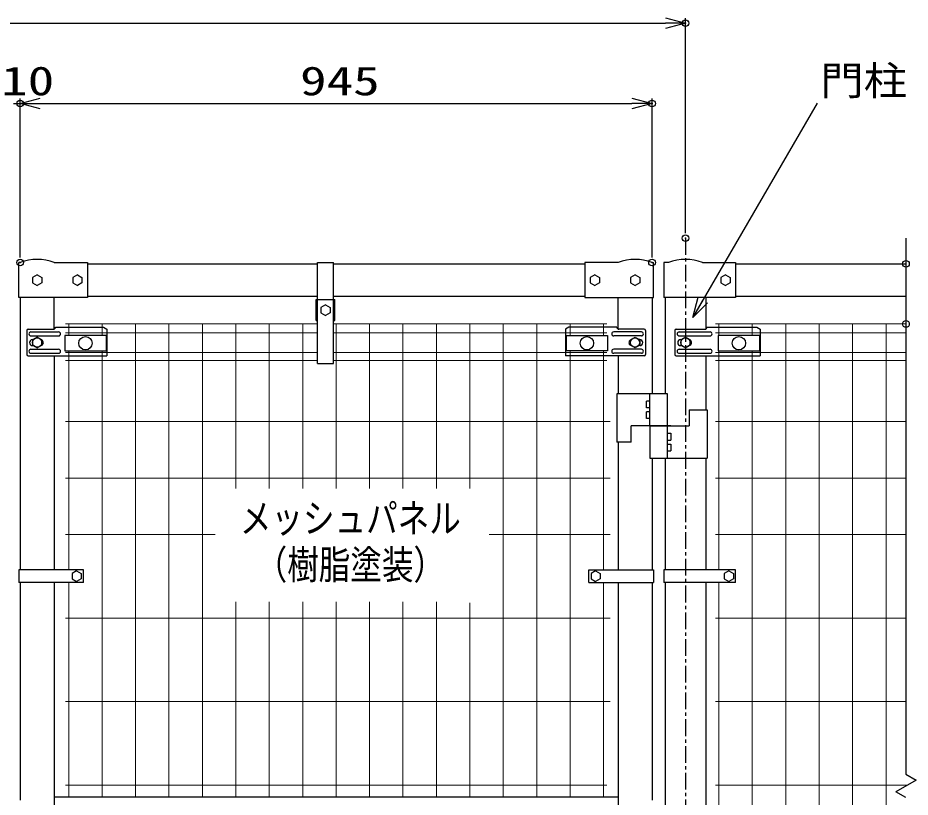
# Model space of a CAD drawing. Units: millimetres, scale not verified. Extents: x -4455 to 4455, y -3150 to 3150.
# Drawn here: x 1393 to 2727, y 276 to 1442 of the extents above; entities that cross this region are included whole.
import ezdxf
from ezdxf.enums import TextEntityAlignment as Align

# ---------------------------------------------------------------- set-up
doc = ezdxf.new("R2010")
doc.units = ezdxf.units.MM
doc.header["$LTSCALE"] = 20
doc.header["$PDMODE"] = 32
doc.header["$PDSIZE"] = 10
doc.linetypes.add('USER1', pattern=[2, 1.25, -0.25, 0.25, -0.25])
for name, color, linetype, lineweight in [('0-0_1', 7, 'Continuous', 25), ('0-1_0', 7, 'Continuous', 25), ('0-4_EXTCNT-LMEC0', 1, 'Continuous', 25), ('0-8_2', 7, 'Continuous', 25), ('0-9_D-STR2', 7, 'Continuous', 13)]:
    doc.layers.add(name, color=color, linetype=linetype, lineweight=lineweight)
doc.layers.add('0-2_DEFPOINTS', color=7, linetype='Continuous')
doc.styles.add('ＭＳ ゴシック', font='')
doc.styles.get('ＭＳ ゴシック').set_extended_font_data('MS Gothic')

# ---------------------------------------------------------------- blocks, each defined once
blk = doc.blocks.new('_Open30')
at = {"layer": '0-1_0', "color": 1}
blk.add_line((0, 0), (-20, 0), dxfattribs=at)
blk.add_lwpolyline([(-20, 5.36), (0, 0), (-20, -5.36)], dxfattribs=at)

msp = doc.modelspace()

# ---------------------------------------------------------------- linework, layer by layer
at = {"layer": '0-0_1', "color": 3, "linetype": 'USER1'}
msp.add_line((2391.15, 1112.32), (2391.15, -773.8), dxfattribs=at)
at = {"layer": '0-0_1'}
for p, q in [((1394.15, 1023.25), (1394.15, 1075.85)), ((1396.15, 1075.85), (1394.15, 1075.85)), ((1446.95, 1075.85), (1496.55, 1075.85)), ((1496.55, 1075.85), (1496.55, 1023.25)), ((1496.55, 1073.85), (1840.63, 1073.85)), ((1840.63, 1020.25), (1840.63, 1075.85)), ((1840.63, 1075.85), (1864.88, 1075.85)), ((1864.88, 1020.25), (1864.88, 1075.85)), ((1864.88, 1073.85), (2240.75, 1073.85)), ((2290.35, 1075.85), (2240.75, 1075.85)), ((2240.75, 1075.85), (2240.75, 1023.25)), ((2341.15, 1075.85), (2343.15, 1075.85)), ((2343.15, 1023.25), (2343.15, 1075.85)), ((2358.9, 1075.85), (2358.9, 1023.25)), ((2365.75, 1075.85), (2358.9, 1075.85)), ((2416.55, 1075.85), (2466.15, 1075.85)), ((2466.15, 1075.85), (2466.15, 1023.25)), ((2466.15, 1073.85), (2721, 1073.85)), ((1421.55, 1057.55), (1414.63, 1053.55)), ((1421.55, 1057.55), (1428.48, 1053.55)), ((1481.55, 1057.55), (1474.63, 1053.55)), ((1481.55, 1057.55), (1488.48, 1053.55)), ((2255.75, 1057.55), (2248.83, 1053.55)), ((2255.75, 1057.55), (2262.68, 1053.55)), ((2315.75, 1057.55), (2308.83, 1053.55)), ((2315.75, 1057.55), (2322.68, 1053.55)), ((2451.15, 1057.55), (2444.23, 1053.55)), ((2451.15, 1057.55), (2458.08, 1053.55)), ((1414.63, 1053.55), (1414.63, 1045.55)), ((1414.63, 1045.55), (1421.55, 1041.55)), ((1428.48, 1045.55), (1421.55, 1041.55)), ((1428.48, 1053.55), (1428.48, 1045.55)), ((1474.63, 1053.55), (1474.63, 1045.55)), ((1474.63, 1045.55), (1481.55, 1041.55)), ((1488.48, 1045.55), (1481.55, 1041.55)), ((1488.48, 1053.55), (1488.48, 1045.55)), ((2248.83, 1053.55), (2248.83, 1045.55)), ((2248.83, 1045.55), (2255.75, 1041.55)), ((2262.68, 1045.55), (2255.75, 1041.55)), ((2262.68, 1053.55), (2262.68, 1045.55)), ((2308.83, 1053.55), (2308.83, 1045.55)), ((2308.83, 1045.55), (2315.75, 1041.55)), ((2322.68, 1045.55), (2315.75, 1041.55)), ((2322.68, 1053.55), (2322.68, 1045.55)), ((2444.23, 1053.55), (2444.23, 1045.55)), ((2444.23, 1045.55), (2451.15, 1041.55)), ((2458.08, 1045.55), (2451.15, 1041.55)), ((2458.08, 1053.55), (2458.08, 1045.55)), ((1496.55, 1023.25), (1394.15, 1023.25)), ((1396.15, 1023.25), (1396.15, 615.84)), ((1446.95, 976.22), (1446.95, 1023.25)), ((1496.55, 1025.25), (1840.63, 1025.25)), ((1838.63, 988.85), (1838.63, 1020.25)), ((1838.63, 1020.25), (1866.88, 1020.25)), ((1840.63, 924.64), (1840.63, 1020.25)), ((1864.88, 1025.25), (2240.75, 1025.25)), ((1866.88, 988.85), (1866.88, 1020.25)), ((2240.75, 1023.25), (2343.15, 1023.25)), ((2290.35, 976.22), (2290.35, 1023.25)), ((2341.15, 1023.25), (2341.15, 879.25)), ((2466.15, 1023.25), (2358.9, 1023.25)), ((2360.9, 1023.25), (2360.9, 879.25)), ((2421.4, 1023.25), (2421.4, 976.22)), ((2466.15, 1025.25), (2721, 1025.25)), ((1852.75, 1012.55), (1845.83, 1008.55)), ((1845.83, 1008.55), (1845.83, 1000.55)), ((1852.75, 1012.55), (1859.68, 1008.55)), ((1859.68, 1008.55), (1859.68, 1000.55)), ((1838.63, 988.85), (1840.63, 988.85)), ((1845.83, 1000.55), (1852.75, 996.55)), ((1859.68, 1000.55), (1852.75, 996.55)), ((1864.88, 988.85), (1866.88, 988.85)), ((1407.76, 976.02), (1445.87, 976.02)), ((1448.87, 979.02), (1520.55, 979.02)), ((1520.55, 979.02), (1525.55, 976.02)), ((1525.55, 976.02), (1525.55, 969.27)), ((2216.76, 979.02), (2211.76, 976.02)), ((2211.76, 976.02), (2211.76, 969.27)), ((2288.44, 979.02), (2216.76, 979.02)), ((2329.55, 976.02), (2291.44, 976.02)), ((2377.36, 976.02), (2420.32, 976.02)), ((2423.32, 979.02), (2443.78, 979.02)), ((2423.32, 979.02), (2497.9, 979.02)), ((2497.9, 979.02), (2502.9, 976.02)), ((2502.9, 976.02), (2502.9, 969.27)), ((1405.76, 974.02), (1405.76, 938.02)), ((1412.12, 972.02), (1453.45, 972.02)), ((1412.12, 966.02), (1453.45, 966.02)), ((1525.55, 969.27), (1525.55, 936.02)), ((2211.76, 969.27), (2211.76, 936.02)), ((2325.19, 972.02), (2283.86, 972.02)), ((2325.19, 966.02), (2283.86, 966.02)), ((2331.55, 974.02), (2331.55, 938.02)), ((2375.36, 974.02), (2375.36, 938.02)), ((2381.72, 972.02), (2427.9, 972.02)), ((2381.72, 966.02), (2427.9, 966.02)), ((2502.9, 969.27), (2502.9, 936.02)), ((1414.46, 960.52), (1415.49, 960.52)), ((1414.46, 951.52), (1415.49, 951.52)), ((2322.84, 960.52), (2321.82, 960.52)), ((2322.84, 951.52), (2321.82, 951.52)), ((2384.06, 960.52), (2385.09, 960.52)), ((2384.06, 951.52), (2385.09, 951.52)), ((1407.76, 936.02), (1525.55, 936.02)), ((1412.12, 946.02), (1453.45, 946.02)), ((1412.12, 940.02), (1453.45, 940.02)), ((1446.95, 936.02), (1446.95, 615.84)), ((2329.55, 936.02), (2211.76, 936.02)), ((2325.19, 946.02), (2283.86, 946.02)), ((2325.19, 940.02), (2283.86, 940.02)), ((2290.35, 936.02), (2290.35, 879.25)), ((2377.36, 936.02), (2502.9, 936.02)), ((2381.72, 946.02), (2427.9, 946.02)), ((2381.72, 940.02), (2427.9, 940.02)), ((2421.4, 936.02), (2421.4, 855.25)), ((2288.35, 879.25), (2288.35, 807.25)), ((2364.25, 879.25), (2288.35, 879.25)), ((2337.8, 868.25), (2332.8, 868.25)), ((2337.8, 831.25), (2337.8, 879.25)), ((2364.25, 783.25), (2364.25, 879.25)), ((2396.9, 855.25), (2396.9, 831.25)), ((2396.9, 855.25), (2423.4, 855.25)), ((2423.4, 855.25), (2423.4, 783.25)), ((2332.8, 842.25), (2332.8, 852.25)), ((2337.8, 852.25), (2332.8, 852.25)), ((2337.8, 842.25), (2332.8, 842.25)), ((2369.1, 831.25), (2310, 831.25)), ((2310, 807.25), (2310, 831.25)), ((2337.8, 831.25), (2396.9, 831.25)), ((2337.8, 831.25), (2337.8, 783.25)), ((2364.25, 820.25), (2369.25, 820.25)), ((2369.25, 820.25), (2369.25, 810.25)), ((2310, 807.25), (2288.35, 807.25)), ((2290.35, 807.25), (2290.35, 615.84)), ((2364.25, 810.25), (2369.25, 810.25)), ((2364.25, 804.25), (2369.25, 804.25)), ((2369.25, 804.25), (2369.25, 794.25)), ((2364.25, 794.25), (2369.25, 794.25)), ((2337.8, 783.25), (2423.4, 783.25)), ((2341.15, 783.25), (2341.15, 615.84)), ((2360.9, 783.25), (2360.9, 615.85)), ((2421.4, 783.25), (2421.4, 615.85)), ((1480.5, 614.35), (1473.58, 610.35)), ((1480.5, 614.35), (1487.43, 610.35)), ((1490.65, 596.85), (1490.65, 615.85)), ((2246.65, 596.85), (2246.65, 615.85)), ((2256.8, 614.35), (2249.88, 610.35)), ((2256.8, 614.35), (2263.73, 610.35)), ((2466.15, 615.85), (2358.9, 615.85)), ((2358.9, 615.85), (2358.9, 596.85)), ((2456, 614.35), (2449.08, 610.35)), ((2456, 614.35), (2462.93, 610.35)), ((2466.15, 596.85), (2466.15, 615.85)), ((1473.58, 610.35), (1473.58, 602.35)), ((1473.58, 602.35), (1480.5, 598.35)), ((1487.43, 602.35), (1480.5, 598.35)), ((1487.43, 610.35), (1487.43, 602.35)), ((2249.88, 610.35), (2249.88, 602.35)), ((2249.88, 602.35), (2256.8, 598.35)), ((2263.73, 602.35), (2256.8, 598.35)), ((2263.73, 610.35), (2263.73, 602.35)), ((2449.08, 610.35), (2449.08, 602.35)), ((2449.08, 602.35), (2456, 598.35)), ((2462.93, 602.35), (2456, 598.35)), ((2462.93, 610.35), (2462.93, 602.35)), ((1490.65, 596.86), (1393.97, 596.86)), ((1396.15, 596.86), (1396.15, 271.35)), ((1446.95, 596.86), (1446.95, 255.35)), ((2246.65, 596.86), (2343.34, 596.86)), ((2290.35, 596.86), (2290.35, -99.16)), ((2341.15, 596.86), (2341.15, 271.35)), ((2466.15, 596.85), (2358.9, 596.85)), ((2360.9, 596.85), (2360.9, 258.35)), ((2421.4, 596.85), (2421.4, 258.35)), ((1446.95, 276.35), (2290.35, 276.35))]:
    msp.add_line(p, q, dxfattribs=at)
for points in [[(1840.63, 924.64), (1864.88, 924.64), (1864.88, 1020.25)], [(2337.8, 858.25), (2332.8, 858.25), (2332.8, 868.25)], [(1490.65, 615.84), (1393.97, 615.84), (1393.97, 596.86)], [(2246.65, 615.84), (2343.34, 615.84), (2343.34, 596.86)]]:
    msp.add_lwpolyline(points, dxfattribs=at)
for centre, radius, start, end in [((1421.55, 1009.57), 70.98, 69.03345, 110.96669), ((2315.75, 1009.57), 70.98, 69.03345, 110.9667), ((2391.15, 1009.57), 70.98, 69.03345, 110.96669), ((1407.76, 974.02), 2, 90, 180), ((1445.87, 979.02), 3, 270, 0), ((2291.44, 979.02), 3, 180, 270), ((2329.55, 974.02), 2, 0, 90), ((2377.36, 974.02), 2, 90, 180), ((2420.32, 979.02), 3, 270, 0), ((1412.12, 969.02), 3, 90, 270), ((1453.45, 969.02), 3, 270, 90), ((2283.86, 969.02), 3, 90, 270), ((2325.19, 969.02), 3, 270, 90), ((2381.72, 969.02), 3, 90, 270), ((2427.9, 969.02), 3, 270, 90), ((1414.46, 956.02), 4.5, 90, 270), ((1426.23, 956.02), 4.5, 299.99991, 60.0015), ((2311.08, 956.02), 4.5, 119.9985, 240.00009), ((2322.84, 956.02), 4.5, 270, 90), ((2384.06, 956.02), 4.5, 90, 270), ((2395.83, 956.02), 4.5, 299.99991, 60.0015), ((1407.76, 938.02), 2, 180, 270), ((1412.12, 943.02), 3, 90, 270), ((1453.45, 943.02), 3, 270, 90), ((2283.86, 943.02), 3, 90, 270), ((2325.19, 943.02), 3, 270, 90), ((2329.55, 938.02), 2, 270, 0), ((2377.36, 938.02), 2, 180, 270), ((2381.72, 943.02), 3, 90, 270), ((2427.9, 943.02), 3, 270, 90)]:
    msp.add_arc(centre, radius, start, end, dxfattribs=at)
at = {"layer": '0-1_0'}
for p, q in [((2588.02, 1314.14), (2403.01, 995.5)), ((1462.65, 966.6), (1462.65, 943.6)), ((1524.65, 966.6), (1462.65, 966.6)), ((1524.65, 966.6), (1524.65, 943.6)), ((2212.65, 966.6), (2274.65, 966.6)), ((2212.65, 966.6), (2212.65, 943.6)), ((2274.65, 966.6), (2274.65, 943.6)), ((2502, 966.6), (2502, 943.6)), ((1462.65, 943.6), (1524.65, 943.6)), ((2274.65, 943.6), (2212.65, 943.6)), ((2440, 943.6), (2502, 943.6))]:
    msp.add_line(p, q, dxfattribs=at)
msp.add_lwpolyline([(2502, 966.6), (2440, 966.6), (2440, 943.6)], dxfattribs=at)
for centre in [(1493.65, 955.1), (2243.65, 955.1), (2471, 955.1)]:
    msp.add_circle(centre, 10.01, dxfattribs=at)
at = {"layer": '0-2_DEFPOINTS'}
for p in [(2391.15, 1433.85), (1396.15, 1313.85), (2341.15, 1313.85), (2391.15, 1112.32), (1396.15, 1075.85), (2341.15, 1075.85), (2721, 1073.85), (2721, 983.85)]:
    msp.add_point(p, dxfattribs=at)
at = {"layer": '0-4_EXTCNT-LMEC0'}
for p, q in [((421.15, 1433.85), (2361.15, 1433.85)), ((2391.15, 1119.82), (2391.15, 1441.35)), ((1396.15, 1083.35), (1396.15, 1321.35)), ((1396.15, 1083.35), (1396.15, 1321.35)), ((2341.15, 1083.35), (2341.15, 1321.35)), ((1386.15, 1313.85), (1396.15, 1313.85)), ((1426.15, 1313.85), (2311.15, 1313.85)), ((1426.15, 1313.85), (1456.15, 1313.85))]:
    msp.add_line(p, q, dxfattribs=at)
at = {"layer": '0-4_EXTCNT-LMEC0', "color": 4}
for p, q in [((2721, 1112.03), (2721, 310.05)), ((2721, 310.05), (2736, 301.39)), ((2736, 301.39), (2706, 284.06)), ((2721, 275.4), (2706, 284.07))]:
    msp.add_line(p, q, dxfattribs=at)
at = {"layer": '0-8_2'}
for p, q in [((1421.55, 964.02), (1414.63, 960.02)), ((1428.48, 960.02), (1421.55, 964.02)), ((2308.83, 952.02), (2308.83, 960.02)), ((2315.75, 948.02), (2308.83, 952.02)), ((2322.68, 952.02), (2315.75, 948.02)), ((2322.68, 960.02), (2322.68, 952.02)), ((2384.23, 960.02), (2384.23, 952.02)), ((2384.23, 952.02), (2391.15, 948.02)), ((2391.15, 948.02), (2398.08, 952.02)), ((2398.08, 952.02), (2398.08, 960.02))]:
    msp.add_line(p, q, dxfattribs=at)
for points in [[(2308.83, 960.02), (2315.75, 964.02), (2322.68, 960.02)], [(2398.08, 960.02), (2391.15, 964.02), (2384.23, 960.02)], [(1414.63, 960.02), (1414.63, 952.02), (1421.55, 948.02)], [(1421.55, 948.02), (1428.48, 952.02), (1428.48, 960.02)]]:
    msp.add_lwpolyline(points, dxfattribs=at)
for centre in [(1421.55, 956.02), (2315.75, 956.02), (2391.15, 956.02)]:
    msp.add_circle(centre, 6.93, dxfattribs=at)
at = {"layer": '0-9_D-STR2'}
for p, q in [((1840.63, 983.85), (1463.65, 983.85)), ((1468.65, 966.6), (1468.65, 983.85)), ((1518.65, 966.6), (1518.65, 983.85)), ((1568.65, 983.85), (1568.65, 276.35)), ((1618.65, 983.85), (1618.65, 276.35)), ((1668.65, 983.85), (1668.65, 276.35)), ((1718.65, 983.85), (1718.65, 737.76)), ((1768.65, 983.85), (1768.65, 737.76)), ((1818.65, 983.85), (1818.65, 737.76)), ((2273.65, 983.85), (1864.88, 983.85)), ((1868.65, 983.85), (1868.65, 737.76)), ((1918.65, 983.85), (1918.65, 737.76)), ((1968.65, 983.85), (1968.65, 737.76)), ((2018.65, 983.85), (2018.65, 737.76)), ((2068.65, 983.85), (2068.65, 737.76)), ((2118.65, 983.85), (2118.65, 276.35)), ((2168.65, 983.85), (2168.65, 276.35)), ((2218.65, 966.6), (2218.65, 983.85)), ((2268.65, 966.6), (2268.65, 983.85)), ((2721, 983.85), (2436.15, 983.85)), ((2441.15, 966.6), (2441.15, 983.85)), ((2491.15, 966.6), (2491.15, 983.85)), ((2541.15, -486.15), (2541.15, 983.85)), ((2591.15, -486.15), (2591.15, 983.85)), ((2641.15, -486.15), (2641.15, 983.85)), ((2691.15, -486.15), (2691.15, 983.85)), ((1840.63, 970.75), (1463.65, 970.75)), ((2273.65, 970.75), (1864.88, 970.75)), ((2721, 970.75), (2436.15, 970.75)), ((1840.63, 940.95), (1463.65, 940.95)), ((1468.65, 943.6), (1468.65, 615.84)), ((1518.65, 943.6), (1518.65, 276.35)), ((2273.65, 940.95), (1864.88, 940.95)), ((2218.65, 943.6), (2218.65, 276.35)), ((2268.65, 943.6), (2268.65, 615.84)), ((2721, 940.95), (2436.15, 940.95)), ((2441.15, 615.85), (2441.15, 943.6)), ((2491.15, -446.82), (2491.15, 943.6)), ((1840.63, 929.09), (1463.65, 929.09)), ((2273.65, 929.09), (1864.88, 929.09)), ((2721, 929.09), (2436.15, 929.09)), ((2278.65, 837.85), (1463.65, 837.85)), ((2721, 837.85), (2436.15, 837.85)), ((2278.65, 753.35), (1463.65, 753.35)), ((2721, 753.35), (2436.15, 753.35)), ((1687.72, 668.85), (1463.65, 668.85)), ((2278.65, 668.85), (2097.66, 668.85)), ((2721, 668.85), (2436.15, 668.85)), ((1468.65, 596.86), (1468.65, 276.35)), ((2268.65, 596.86), (2268.65, 276.35)), ((2441.15, 258.35), (2441.15, 596.85)), ((1718.65, 567.97), (1718.65, 276.35)), ((1768.65, 567.97), (1768.65, 276.35)), ((1818.65, 567.97), (1818.65, 276.35)), ((1868.65, 567.97), (1868.65, 276.35)), ((1918.65, 567.97), (1918.65, 276.35)), ((1968.65, 567.97), (1968.65, 276.35)), ((2018.65, 567.97), (2018.65, 276.35)), ((2068.65, 566.66), (2068.65, 276.35)), ((2278.65, 543.85), (1463.65, 543.85)), ((2721, 543.85), (2436.15, 543.85)), ((2278.65, 418.85), (1463.65, 418.85)), ((2721, 418.85), (2436.15, 418.85)), ((2273.65, 293.85), (1463.65, 293.85)), ((2722.95, 293.85), (2436.15, 293.85)), ((2722.95, 293.85), (2436.15, 293.85))]:
    msp.add_line(p, q, dxfattribs=at)

# ---------------------------------------------------------------- block references
at = {"layer": '0-1_0', "xscale": 1.5, "yscale": 1.5, "rotation": 239.85847}
msp.add_blockref('_Open30', (2402.01, 993.77), dxfattribs=at)
at = {"layer": '0-4_EXTCNT-LMEC0', "xscale": 1.5, "yscale": 1.5}
for p in [(2391.15, 1433.85), (2341.15, 1313.85)]:
    msp.add_blockref('_Open30', p, dxfattribs=at)
at = {"layer": '0-4_EXTCNT-LMEC0', "xscale": 1.5, "yscale": 1.5, "rotation": 180}
msp.add_blockref('_Open30', (1396.15, 1313.85), dxfattribs=at)
msp.add_blockref('_Open30', (1396.15, 1313.85), dxfattribs=at)

# ---------------------------------------------------------------- texts
at = {"layer": '0-1_0', "color": 3, "style": 'ＭＳ ゴシック'}
for s, width, p in [('門柱\u3000φ60.5x2.3', 1.1, (2592.82, 1313.31)), ('メッシュパネル', 0.8, (1724.7, 658.51)), ('（樹脂塗装）', 0.8, (1748.29, 589.11))]:
    msp.add_text(s, height=43.26, dxfattribs=dict(at, width=width)).set_placement(p, align=Align.BOTTOM_LEFT)
at = {"layer": '0-4_EXTCNT-LMEC0', "color": 3, "style": 'ＭＳ ゴシック', "width": 1.35}
for s, p in [('10', (1367.53, 1313.02)), ('945', (1814.65, 1313.02))]:
    msp.add_text(s, height=43.26, dxfattribs=at).set_placement(p, align=Align.BOTTOM_LEFT)

doc.saveas('drawing.dxf')
